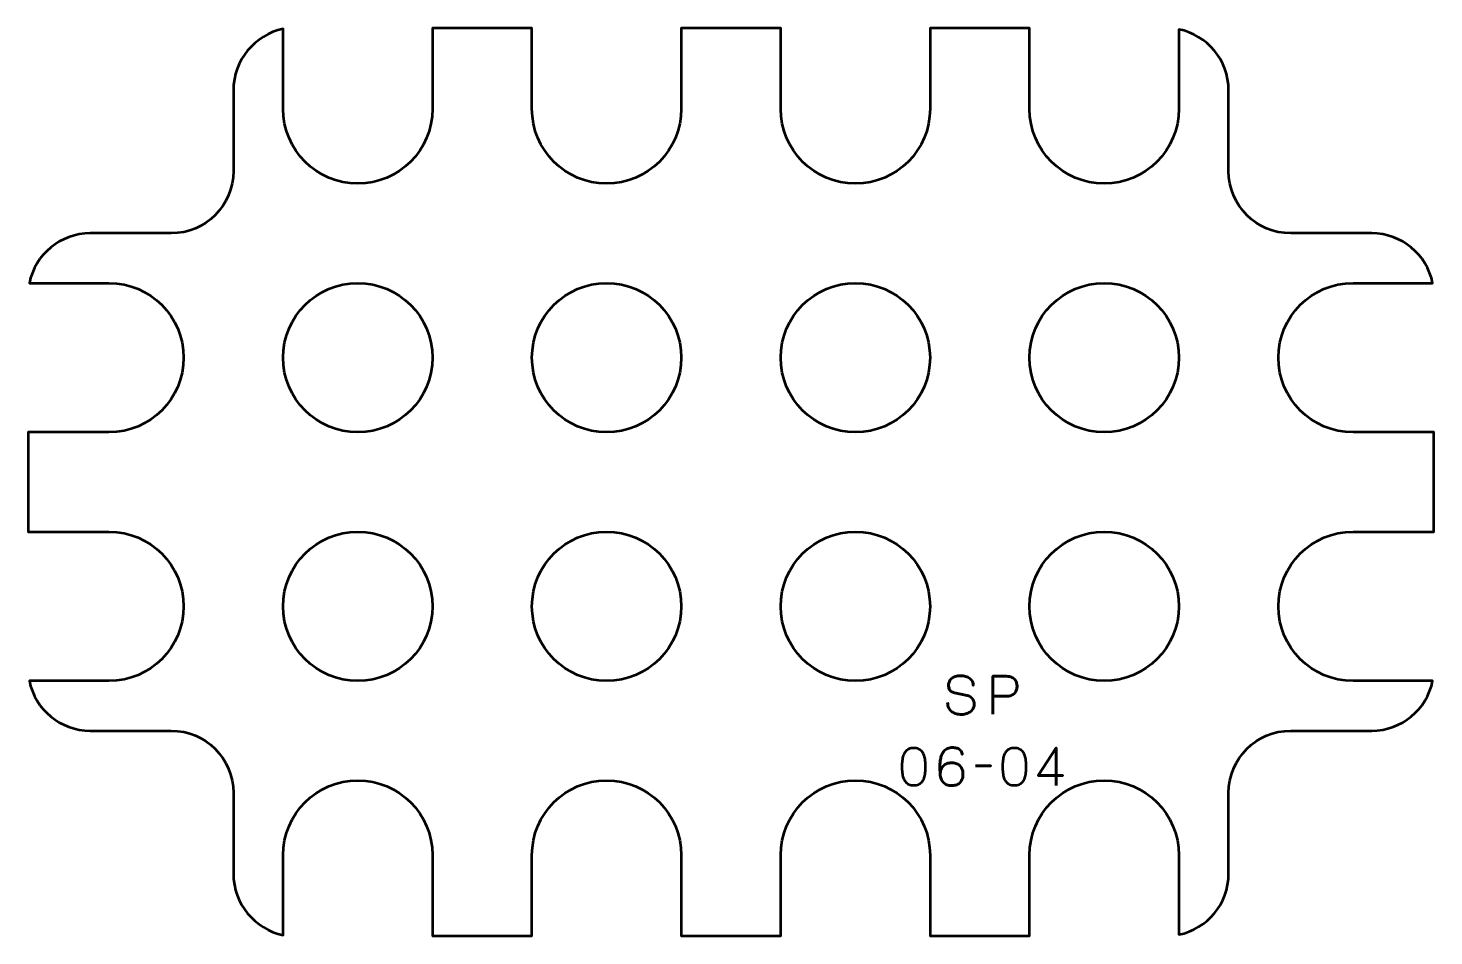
# Model space of a CAD drawing. Header units: centimetres. Extents: x -9.2 to 2.1, y -17.5 to -10.2.
import ezdxf

# ---------------------------------------------------------------- set-up
doc = ezdxf.new("R2010")
doc.units = ezdxf.units.CM
doc.header["$MEASUREMENT"] = 0
doc.layers.add('Layer 1', color=7, linetype='Continuous')

msp = doc.modelspace()

# ---------------------------------------------------------------- linework, layer by layer
at = {"layer": 'Layer 1', "color": 250, "lineweight": 53}
for centre in [(-6.5, -12.84998), (-4.5, -12.84998), (-2.5, -12.84998), (-0.5, -12.84998), (-6.5, -14.84998), (-4.5, -14.84998), (-2.5, -14.84998), (-0.5, -14.84998)]:
    msp.add_ellipse(centre, major_axis=(0, 0.6), ratio=1, dxfattribs=at)
msp.add_open_spline([(-0.5, -16.24998), (-0.83132, -16.24998), (-1.1, -16.51866), (-1.1, -16.84998), (-1.1, -16.84998), (-1.1, -16.84998), (-1.1, -17.5), (-1.1, -17.5), (-1.1, -17.5), (-1.1, -17.5), (-1.9, -17.5), (-1.9, -17.5), (-1.9, -17.5), (-1.9, -17.5), (-1.90001, -16.84998), (-1.90001, -16.84998), (-1.90001, -16.84998), (-1.9, -16.51866), (-2.16868, -16.24998), (-2.5, -16.24998), (-2.5, -16.24998), (-2.83132, -16.24998), (-3.1, -16.51866), (-3.1, -16.84998), (-3.1, -16.84998), (-3.1, -16.84998), (-3.1, -17.5), (-3.1, -17.5), (-3.1, -17.5), (-3.1, -17.5), (-3.9, -17.5), (-3.9, -17.5), (-3.9, -17.5), (-3.9, -17.5), (-3.90001, -16.84998), (-3.90001, -16.84998), (-3.90001, -16.84998), (-3.9, -16.51866), (-4.16868, -16.24998), (-4.5, -16.24998), (-4.5, -16.24998), (-4.83132, -16.24998), (-5.1, -16.51866), (-5.1, -16.84998), (-5.1, -16.84998), (-5.1, -16.84998), (-5.1, -17.5), (-5.1, -17.5), (-5.1, -17.5), (-5.1, -17.5), (-5.9, -17.5), (-5.9, -17.5), (-5.9, -17.5), (-5.9, -17.5), (-5.90001, -16.84998), (-5.90001, -16.84998), (-5.90001, -16.84998), (-5.9, -16.51866), (-6.16868, -16.24998), (-6.5, -16.24998), (-6.5, -16.24998), (-6.83132, -16.24998), (-7.1, -16.51866), (-7.1, -16.84998), (-7.1, -16.84998), (-7.1, -16.84998), (-7.1, -17.49499), (-7.1, -17.49499), (-7.1, -17.49499), (-7.3282, -17.44366), (-7.50004, -17.24186), (-7.50004, -17), (-7.50004, -17), (-7.50004, -17), (-7.50004, -16.35), (-7.50004, -16.35), (-7.50004, -16.35), (-7.50004, -16.07391), (-7.72395, -15.85), (-8.00004, -15.85), (-8.00004, -15.85), (-8.00004, -15.85), (-8.65004, -15.85), (-8.65004, -15.85), (-8.65004, -15.85), (-8.89189, -15.85), (-9.09369, -15.67818), (-9.14003, -15.44998), (-9.14003, -15.44998), (-9.14003, -15.44998), (-8.5, -15.44997), (-8.5, -15.44997), (-8.5, -15.44997), (-8.16868, -15.44998), (-7.9, -15.1813), (-7.9, -14.84998), (-7.9, -14.84998), (-7.9, -14.51866), (-8.16868, -14.24998), (-8.5, -14.24998), (-8.5, -14.24998), (-8.5, -14.24998), (-9.15004, -14.24998), (-9.15004, -14.24998), (-9.15004, -14.24998), (-9.15004, -14.24998), (-9.15004, -13.44998), (-9.15004, -13.44998), (-9.15004, -13.44998), (-9.15004, -13.44998), (-8.5, -13.44997), (-8.5, -13.44997), (-8.5, -13.44997), (-8.16868, -13.44998), (-7.9, -13.1813), (-7.9, -12.84998), (-7.9, -12.84998), (-7.9, -12.51866), (-8.16868, -12.24998), (-8.5, -12.24998), (-8.5, -12.24998), (-8.5, -12.24998), (-9.14002, -12.24998), (-9.14002, -12.24998), (-9.14002, -12.24998), (-9.09367, -12.02181), (-8.89188, -11.85), (-8.65004, -11.85), (-8.65004, -11.85), (-8.65004, -11.85), (-8.00004, -11.85), (-8.00004, -11.85), (-8.00004, -11.85), (-7.72395, -11.85), (-7.50004, -11.62609), (-7.50004, -11.35), (-7.50004, -11.35), (-7.50004, -11.35), (-7.50004, -10.7), (-7.50004, -10.7), (-7.50004, -10.7), (-7.50004, -10.45814), (-7.3282, -10.25634), (-7.1, -10.20501), (-7.1, -10.20501), (-7.1, -10.20501), (-7.1, -10.84998), (-7.1, -10.84998), (-7.1, -10.84998), (-7.1, -11.1813), (-6.83132, -11.44998), (-6.5, -11.44998), (-6.5, -11.44998), (-6.16868, -11.44998), (-5.9, -11.1813), (-5.9, -10.84998), (-5.9, -10.84998), (-5.9, -10.84998), (-5.90001, -10.2), (-5.90001, -10.2), (-5.90001, -10.2), (-5.90001, -10.2), (-5.1, -10.2), (-5.1, -10.2), (-5.1, -10.2), (-5.1, -10.2), (-5.1, -10.84998), (-5.1, -10.84998), (-5.1, -10.84998), (-5.1, -11.1813), (-4.83132, -11.44998), (-4.5, -11.44998), (-4.5, -11.44998), (-4.16868, -11.44998), (-3.9, -11.1813), (-3.9, -10.84998), (-3.9, -10.84998), (-3.9, -10.84998), (-3.90001, -10.2), (-3.90001, -10.2), (-3.90001, -10.2), (-3.90001, -10.2), (-3.1, -10.2), (-3.1, -10.2), (-3.1, -10.2), (-3.1, -10.2), (-3.1, -10.84998), (-3.1, -10.84998), (-3.1, -10.84998), (-3.1, -11.1813), (-2.83132, -11.44998), (-2.5, -11.44998), (-2.5, -11.44998), (-2.16868, -11.44998), (-1.9, -11.1813), (-1.9, -10.84998), (-1.9, -10.84998), (-1.9, -10.84998), (-1.90001, -10.2), (-1.90001, -10.2), (-1.90001, -10.2), (-1.90001, -10.2), (-1.1, -10.2), (-1.1, -10.2), (-1.1, -10.2), (-1.1, -10.2), (-1.1, -10.84998), (-1.1, -10.84998), (-1.1, -10.84998), (-1.1, -11.1813), (-0.83132, -11.44998), (-0.5, -11.44998), (-0.5, -11.44998), (-0.16868, -11.44998), (0.1, -11.1813), (0.1, -10.84998), (0.1, -10.84998), (0.1, -10.84998), (0.09999, -10.21002), (0.09999, -10.21002), (0.09999, -10.21002), (0.32816, -10.25638), (0.49996, -10.45817), (0.49996, -10.7), (0.49996, -10.7), (0.49996, -10.7), (0.49996, -11.35), (0.49996, -11.35), (0.49996, -11.35), (0.49996, -11.62609), (0.72387, -11.85), (0.99996, -11.85), (0.99996, -11.85), (0.99996, -11.85), (1.64996, -11.85), (1.64996, -11.85), (1.64996, -11.85), (1.8918, -11.85), (2.09359, -12.02181), (2.13994, -12.24998), (2.13994, -12.24998), (2.13994, -12.24998), (1.5, -12.24998), (1.5, -12.24998), (1.5, -12.24998), (1.16868, -12.24998), (0.9, -12.51866), (0.9, -12.84998), (0.9, -12.84998), (0.9, -13.1813), (1.16868, -13.44998), (1.5, -13.44998), (1.5, -13.44998), (1.5, -13.44998), (2.14996, -13.44997), (2.14996, -13.44997), (2.14996, -13.44997), (2.14996, -13.44997), (2.14996, -14.24998), (2.14996, -14.24998), (2.14996, -14.24998), (2.14996, -14.24998), (1.5, -14.24998), (1.5, -14.24998), (1.5, -14.24998), (1.16868, -14.24998), (0.9, -14.51866), (0.9, -14.84998), (0.9, -14.84998), (0.9, -15.1813), (1.16868, -15.44998), (1.5, -15.44998), (1.5, -15.44998), (1.5, -15.44998), (2.13995, -15.44997), (2.13995, -15.44997), (2.13995, -15.44997), (2.09361, -15.67817), (1.89181, -15.85), (1.64996, -15.85), (1.64996, -15.85), (1.64996, -15.85), (0.99996, -15.85), (0.99996, -15.85), (0.99996, -15.85), (0.72387, -15.85), (0.49996, -16.07391), (0.49996, -16.35), (0.49996, -16.35), (0.49996, -16.35), (0.49996, -17), (0.49996, -17), (0.49996, -17), (0.49996, -17.24183), (0.32817, -17.44363), (0.1, -17.48998), (0.1, -17.48998), (0.1, -17.48998), (0.09999, -16.84998), (0.09999, -16.84998), (0.09999, -16.84998), (0.1, -16.51866), (-0.16868, -16.24998), (-0.5, -16.24998)], degree=3, knots=[0, 0, 0, 0, 0.01315789, 0.01315789, 0.01315789, 0.01315789, 0.02631579, 0.02631579, 0.02631579, 0.02631579, 0.03947368, 0.03947368, 0.03947368, 0.03947368, 0.05263158, 0.05263158, 0.05263158, 0.05263158, 0.06578947, 0.06578947, 0.06578947, 0.06578947, 0.07894737, 0.07894737, 0.07894737, 0.07894737, 0.09210526, 0.09210526, 0.09210526, 0.09210526, 0.10526316, 0.10526316, 0.10526316, 0.10526316, 0.11842105, 0.11842105, 0.11842105, 0.11842105, 0.13157895, 0.13157895, 0.13157895, 0.13157895, 0.14473684, 0.14473684, 0.14473684, 0.14473684, 0.15789474, 0.15789474, 0.15789474, 0.15789474, 0.17105263, 0.17105263, 0.17105263, 0.17105263, 0.18421053, 0.18421053, 0.18421053, 0.18421053, 0.19736842, 0.19736842, 0.19736842, 0.19736842, 0.21052632, 0.21052632, 0.21052632, 0.21052632, 0.22368421, 0.22368421, 0.22368421, 0.22368421, 0.23684211, 0.23684211, 0.23684211, 0.23684211, 0.25, 0.25, 0.25, 0.25, 0.26315789, 0.26315789, 0.26315789, 0.26315789, 0.27631579, 0.27631579, 0.27631579, 0.27631579, 0.28947368, 0.28947368, 0.28947368, 0.28947368, 0.30263158, 0.30263158, 0.30263158, 0.30263158, 0.31578947, 0.31578947, 0.31578947, 0.31578947, 0.32894737, 0.32894737, 0.32894737, 0.32894737, 0.34210526, 0.34210526, 0.34210526, 0.34210526, 0.35526316, 0.35526316, 0.35526316, 0.35526316, 0.36842105, 0.36842105, 0.36842105, 0.36842105, 0.38157895, 0.38157895, 0.38157895, 0.38157895, 0.39473684, 0.39473684, 0.39473684, 0.39473684, 0.40789474, 0.40789474, 0.40789474, 0.40789474, 0.42105263, 0.42105263, 0.42105263, 0.42105263, 0.43421053, 0.43421053, 0.43421053, 0.43421053, 0.44736842, 0.44736842, 0.44736842, 0.44736842, 0.46052632, 0.46052632, 0.46052632, 0.46052632, 0.47368421, 0.47368421, 0.47368421, 0.47368421, 0.48684211, 0.48684211, 0.48684211, 0.48684211, 0.5, 0.5, 0.5, 0.5, 0.51315789, 0.51315789, 0.51315789, 0.51315789, 0.52631579, 0.52631579, 0.52631579, 0.52631579, 0.53947368, 0.53947368, 0.53947368, 0.53947368, 0.55263158, 0.55263158, 0.55263158, 0.55263158, 0.56578947, 0.56578947, 0.56578947, 0.56578947, 0.57894737, 0.57894737, 0.57894737, 0.57894737, 0.59210526, 0.59210526, 0.59210526, 0.59210526, 0.60526316, 0.60526316, 0.60526316, 0.60526316, 0.61842105, 0.61842105, 0.61842105, 0.61842105, 0.63157895, 0.63157895, 0.63157895, 0.63157895, 0.64473684, 0.64473684, 0.64473684, 0.64473684, 0.65789474, 0.65789474, 0.65789474, 0.65789474, 0.67105263, 0.67105263, 0.67105263, 0.67105263, 0.68421053, 0.68421053, 0.68421053, 0.68421053, 0.69736842, 0.69736842, 0.69736842, 0.69736842, 0.71052632, 0.71052632, 0.71052632, 0.71052632, 0.72368421, 0.72368421, 0.72368421, 0.72368421, 0.73684211, 0.73684211, 0.73684211, 0.73684211, 0.75, 0.75, 0.75, 0.75, 0.76315789, 0.76315789, 0.76315789, 0.76315789, 0.77631579, 0.77631579, 0.77631579, 0.77631579, 0.78947368, 0.78947368, 0.78947368, 0.78947368, 0.80263158, 0.80263158, 0.80263158, 0.80263158, 0.81578947, 0.81578947, 0.81578947, 0.81578947, 0.82894737, 0.82894737, 0.82894737, 0.82894737, 0.84210526, 0.84210526, 0.84210526, 0.84210526, 0.85526316, 0.85526316, 0.85526316, 0.85526316, 0.86842105, 0.86842105, 0.86842105, 0.86842105, 0.88157895, 0.88157895, 0.88157895, 0.88157895, 0.89473684, 0.89473684, 0.89473684, 0.89473684, 0.90789474, 0.90789474, 0.90789474, 0.90789474, 0.92105263, 0.92105263, 0.92105263, 0.92105263, 0.93421053, 0.93421053, 0.93421053, 0.93421053, 0.94736842, 0.94736842, 0.94736842, 0.94736842, 0.96052632, 0.96052632, 0.96052632, 0.96052632, 0.97368421, 0.97368421, 0.97368421, 0.97368421, 0.98684211, 0.98684211, 0.98684211, 0.98684211, 1, 1, 1, 1], dxfattribs=at)
at = {"layer": 'Layer 1', "color": 30, "lineweight": 53}
for points, knots in [([(-1.75844, -15.62409), (-1.7583, -15.64096), (-1.75534, -15.65542), (-1.74941, -15.66749), (-1.74941, -15.66749), (-1.74355, -15.67948), (-1.73537, -15.68929), (-1.72507, -15.69691), (-1.72507, -15.69691), (-1.7147, -15.70446), (-1.70277, -15.71003), (-1.6893, -15.71363), (-1.6893, -15.71363), (-1.67589, -15.71716), (-1.6615, -15.71892), (-1.64626, -15.71892), (-1.64626, -15.71892), (-1.63088, -15.71885), (-1.61705, -15.71659), (-1.6047, -15.71229), (-1.6047, -15.71229), (-1.59242, -15.70798), (-1.58191, -15.7022), (-1.57309, -15.69493), (-1.57309, -15.69493), (-1.56434, -15.68766), (-1.55757, -15.67955), (-1.55277, -15.67052), (-1.55277, -15.67052), (-1.54797, -15.66149), (-1.54543, -15.65225), (-1.54508, -15.64272), (-1.54508, -15.64272), (-1.54466, -15.63023), (-1.54649, -15.6188), (-1.55051, -15.6085), (-1.55051, -15.6085), (-1.55454, -15.5982), (-1.56075, -15.58959), (-1.56914, -15.58254), (-1.56914, -15.58254), (-1.57747, -15.57548), (-1.58798, -15.57054), (-1.60054, -15.56779), (-1.60054, -15.56779), (-1.60054, -15.56779), (-1.70425, -15.54535), (-1.70425, -15.54535), (-1.70425, -15.54535), (-1.71399, -15.54331), (-1.72239, -15.53985), (-1.7293, -15.53505), (-1.7293, -15.53505), (-1.73622, -15.53019), (-1.74158, -15.52348), (-1.74525, -15.51487), (-1.74525, -15.51487), (-1.74892, -15.50634), (-1.75082, -15.49547), (-1.75082, -15.48228), (-1.75082, -15.48228), (-1.75082, -15.47226), (-1.74877, -15.46281), (-1.74461, -15.45392), (-1.74461, -15.45392), (-1.74052, -15.44503), (-1.73445, -15.43719), (-1.72648, -15.43028), (-1.72648, -15.43028), (-1.71851, -15.42344), (-1.70863, -15.41807), (-1.69692, -15.41419), (-1.69692, -15.41419), (-1.68513, -15.41024), (-1.67166, -15.40827), (-1.65642, -15.4082), (-1.65642, -15.4082), (-1.64111, -15.4082), (-1.62707, -15.40996), (-1.61423, -15.41349), (-1.61423, -15.41349), (-1.60146, -15.41702), (-1.59038, -15.4221), (-1.58107, -15.42887), (-1.58107, -15.42887), (-1.57175, -15.43564), (-1.56456, -15.44397), (-1.55962, -15.4537), (-1.55962, -15.4537), (-1.55468, -15.46351), (-1.55235, -15.47473), (-1.5527, -15.48736), (-1.5527, -15.48736), (-1.55235, -15.47473), (-1.55468, -15.46351), (-1.55962, -15.4537), (-1.55962, -15.4537), (-1.56456, -15.44397), (-1.57175, -15.43564), (-1.58107, -15.42887), (-1.58107, -15.42887), (-1.59038, -15.4221), (-1.60146, -15.41702), (-1.61423, -15.41349), (-1.61423, -15.41349), (-1.62707, -15.40996), (-1.64111, -15.4082), (-1.65642, -15.4082), (-1.65642, -15.4082), (-1.67166, -15.40827), (-1.68513, -15.41024), (-1.69692, -15.41419), (-1.69692, -15.41419), (-1.70863, -15.41807), (-1.71851, -15.42344), (-1.72648, -15.43028), (-1.72648, -15.43028), (-1.73445, -15.43719), (-1.74052, -15.44503), (-1.74461, -15.45392), (-1.74461, -15.45392), (-1.74877, -15.46281), (-1.75082, -15.47226), (-1.75082, -15.48228), (-1.75082, -15.48228), (-1.75082, -15.49547), (-1.74899, -15.50634), (-1.74546, -15.5148), (-1.74546, -15.5148), (-1.74186, -15.52334), (-1.73657, -15.52997), (-1.72965, -15.53484), (-1.72965, -15.53484), (-1.72274, -15.53964), (-1.71427, -15.54317), (-1.70425, -15.54535), (-1.70425, -15.54535), (-1.70425, -15.54535), (-1.60054, -15.56779), (-1.60054, -15.56779), (-1.60054, -15.56779), (-1.5877, -15.57054), (-1.57711, -15.57548), (-1.56879, -15.58254), (-1.56879, -15.58254), (-1.56039, -15.58959), (-1.55425, -15.5982), (-1.5503, -15.6085), (-1.5503, -15.6085), (-1.54642, -15.6188), (-1.54466, -15.63023), (-1.54508, -15.64272), (-1.54508, -15.64272), (-1.54543, -15.65225), (-1.54797, -15.66149), (-1.55277, -15.67052), (-1.55277, -15.67052), (-1.55757, -15.67955), (-1.56434, -15.68766), (-1.57309, -15.69493), (-1.57309, -15.69493), (-1.58191, -15.7022), (-1.59242, -15.70798), (-1.6047, -15.71229), (-1.6047, -15.71229), (-1.61705, -15.71659), (-1.63088, -15.71885), (-1.64626, -15.71892), (-1.64626, -15.71892), (-1.6615, -15.71892), (-1.67589, -15.71716), (-1.6893, -15.71363), (-1.6893, -15.71363), (-1.70277, -15.71003), (-1.7147, -15.70446), (-1.72507, -15.69691), (-1.72507, -15.69691), (-1.73537, -15.68929), (-1.74355, -15.67948), (-1.74941, -15.66749), (-1.74941, -15.66749), (-1.75534, -15.65542), (-1.7583, -15.64096), (-1.75844, -15.62409)], [0, 0, 0, 0, 0.02173913, 0.02173913, 0.02173913, 0.02173913, 0.04347826, 0.04347826, 0.04347826, 0.04347826, 0.06521739, 0.06521739, 0.06521739, 0.06521739, 0.08695652, 0.08695652, 0.08695652, 0.08695652, 0.10869565, 0.10869565, 0.10869565, 0.10869565, 0.13043478, 0.13043478, 0.13043478, 0.13043478, 0.15217391, 0.15217391, 0.15217391, 0.15217391, 0.17391304, 0.17391304, 0.17391304, 0.17391304, 0.19565217, 0.19565217, 0.19565217, 0.19565217, 0.2173913, 0.2173913, 0.2173913, 0.2173913, 0.23913043, 0.23913043, 0.23913043, 0.23913043, 0.26086957, 0.26086957, 0.26086957, 0.26086957, 0.2826087, 0.2826087, 0.2826087, 0.2826087, 0.30434783, 0.30434783, 0.30434783, 0.30434783, 0.32608696, 0.32608696, 0.32608696, 0.32608696, 0.34782609, 0.34782609, 0.34782609, 0.34782609, 0.36956522, 0.36956522, 0.36956522, 0.36956522, 0.39130435, 0.39130435, 0.39130435, 0.39130435, 0.41304348, 0.41304348, 0.41304348, 0.41304348, 0.43478261, 0.43478261, 0.43478261, 0.43478261, 0.45652174, 0.45652174, 0.45652174, 0.45652174, 0.47826087, 0.47826087, 0.47826087, 0.47826087, 0.5, 0.5, 0.5, 0.5, 0.52173913, 0.52173913, 0.52173913, 0.52173913, 0.54347826, 0.54347826, 0.54347826, 0.54347826, 0.56521739, 0.56521739, 0.56521739, 0.56521739, 0.58695652, 0.58695652, 0.58695652, 0.58695652, 0.60869565, 0.60869565, 0.60869565, 0.60869565, 0.63043478, 0.63043478, 0.63043478, 0.63043478, 0.65217391, 0.65217391, 0.65217391, 0.65217391, 0.67391304, 0.67391304, 0.67391304, 0.67391304, 0.69565217, 0.69565217, 0.69565217, 0.69565217, 0.7173913, 0.7173913, 0.7173913, 0.7173913, 0.73913043, 0.73913043, 0.73913043, 0.73913043, 0.76086957, 0.76086957, 0.76086957, 0.76086957, 0.7826087, 0.7826087, 0.7826087, 0.7826087, 0.80434783, 0.80434783, 0.80434783, 0.80434783, 0.82608696, 0.82608696, 0.82608696, 0.82608696, 0.84782609, 0.84782609, 0.84782609, 0.84782609, 0.86956522, 0.86956522, 0.86956522, 0.86956522, 0.89130435, 0.89130435, 0.89130435, 0.89130435, 0.91304348, 0.91304348, 0.91304348, 0.91304348, 0.93478261, 0.93478261, 0.93478261, 0.93478261, 0.95652174, 0.95652174, 0.95652174, 0.95652174, 0.97826087, 0.97826087, 0.97826087, 0.97826087, 1, 1, 1, 1]), ([(-1.39649, -15.71638), (-1.39649, -15.71638), (-1.39649, -15.41116), (-1.39649, -15.41116), (-1.39649, -15.41116), (-1.39649, -15.41116), (-1.29912, -15.41116), (-1.29912, -15.41116), (-1.29912, -15.41116), (-1.27965, -15.41123), (-1.26364, -15.41342), (-1.25101, -15.41765), (-1.25101, -15.41765), (-1.23845, -15.42181), (-1.22857, -15.4276), (-1.22144, -15.43494), (-1.22144, -15.43494), (-1.21432, -15.4422), (-1.20924, -15.45053), (-1.20613, -15.45991), (-1.20613, -15.45991), (-1.2031, -15.4693), (-1.20134, -15.4791), (-1.20091, -15.48948), (-1.20091, -15.48948), (-1.20042, -15.49985), (-1.20162, -15.51001), (-1.20444, -15.51988), (-1.20444, -15.51988), (-1.20733, -15.52976), (-1.2122, -15.53872), (-1.21919, -15.54677), (-1.21919, -15.54677), (-1.2261, -15.55481), (-1.23548, -15.56123), (-1.24727, -15.56596), (-1.24727, -15.56596), (-1.25905, -15.57075), (-1.27365, -15.57315), (-1.29108, -15.57329), (-1.29108, -15.57329), (-1.29108, -15.57329), (-1.39649, -15.57329), (-1.39649, -15.57329), (-1.39649, -15.57329), (-1.39649, -15.57329), (-1.29108, -15.57329), (-1.29108, -15.57329), (-1.29108, -15.57329), (-1.27401, -15.57315), (-1.25954, -15.57075), (-1.24783, -15.56596), (-1.24783, -15.56596), (-1.23605, -15.56123), (-1.22666, -15.55481), (-1.21961, -15.54677), (-1.21961, -15.54677), (-1.21262, -15.53872), (-1.20761, -15.52976), (-1.20465, -15.51988), (-1.20465, -15.51988), (-1.20169, -15.51001), (-1.20042, -15.49985), (-1.20091, -15.48948), (-1.20091, -15.48948), (-1.20134, -15.4791), (-1.2031, -15.4693), (-1.20627, -15.45991), (-1.20627, -15.45991), (-1.20938, -15.45053), (-1.2146, -15.4422), (-1.22173, -15.43494), (-1.22173, -15.43494), (-1.22892, -15.4276), (-1.2388, -15.42181), (-1.25136, -15.41765), (-1.25136, -15.41765), (-1.26399, -15.41342), (-1.27986, -15.41123), (-1.29912, -15.41116), (-1.29912, -15.41116), (-1.29912, -15.41116), (-1.39649, -15.41116), (-1.39649, -15.41116), (-1.39649, -15.41116), (-1.39649, -15.41116), (-1.39649, -15.71638), (-1.39649, -15.71638)], [0, 0, 0, 0, 0.04545455, 0.04545455, 0.04545455, 0.04545455, 0.09090909, 0.09090909, 0.09090909, 0.09090909, 0.13636364, 0.13636364, 0.13636364, 0.13636364, 0.18181818, 0.18181818, 0.18181818, 0.18181818, 0.22727273, 0.22727273, 0.22727273, 0.22727273, 0.27272727, 0.27272727, 0.27272727, 0.27272727, 0.31818182, 0.31818182, 0.31818182, 0.31818182, 0.36363636, 0.36363636, 0.36363636, 0.36363636, 0.40909091, 0.40909091, 0.40909091, 0.40909091, 0.45454545, 0.45454545, 0.45454545, 0.45454545, 0.5, 0.5, 0.5, 0.5, 0.54545455, 0.54545455, 0.54545455, 0.54545455, 0.59090909, 0.59090909, 0.59090909, 0.59090909, 0.63636364, 0.63636364, 0.63636364, 0.63636364, 0.68181818, 0.68181818, 0.68181818, 0.68181818, 0.72727273, 0.72727273, 0.72727273, 0.72727273, 0.77272727, 0.77272727, 0.77272727, 0.77272727, 0.81818182, 0.81818182, 0.81818182, 0.81818182, 0.86363636, 0.86363636, 0.86363636, 0.86363636, 0.90909091, 0.90909091, 0.90909091, 0.90909091, 0.95454545, 0.95454545, 0.95454545, 0.95454545, 1, 1, 1, 1]), ([(-2.03127, -16.29169), (-2.01646, -16.29162), (-2.00369, -16.28901), (-1.99303, -16.28393), (-1.99303, -16.28393), (-1.98245, -16.27885), (-1.97363, -16.27158), (-1.96658, -16.26234), (-1.96658, -16.26234), (-1.95959, -16.25303), (-1.95409, -16.24202), (-1.95, -16.22932), (-1.95, -16.22932), (-1.94597, -16.21662), (-1.94308, -16.20272), (-1.94146, -16.18748), (-1.94146, -16.18748), (-1.93976, -16.17224), (-1.93892, -16.15622), (-1.93899, -16.13929), (-1.93899, -16.13929), (-1.93892, -16.12243), (-1.93976, -16.10641), (-1.94146, -16.09124), (-1.94146, -16.09124), (-1.94308, -16.07607), (-1.94597, -16.0621), (-1.95, -16.0494), (-1.95, -16.0494), (-1.95409, -16.03677), (-1.95959, -16.02577), (-1.96658, -16.01638), (-1.96658, -16.01638), (-1.97363, -16.00707), (-1.98245, -15.9998), (-1.99303, -15.99472), (-1.99303, -15.99472), (-2.00369, -15.98957), (-2.01646, -15.98696), (-2.03127, -15.98689), (-2.03127, -15.98689), (-2.04609, -15.98696), (-2.05886, -15.98957), (-2.06952, -15.99472), (-2.06952, -15.99472), (-2.0801, -15.9998), (-2.08892, -16.00707), (-2.09597, -16.01638), (-2.09597, -16.01638), (-2.10296, -16.02577), (-2.10846, -16.03677), (-2.11255, -16.0494), (-2.11255, -16.0494), (-2.11658, -16.0621), (-2.11947, -16.07607), (-2.12109, -16.09124), (-2.12109, -16.09124), (-2.12278, -16.10641), (-2.12363, -16.12243), (-2.12356, -16.13929), (-2.12356, -16.13929), (-2.12363, -16.15622), (-2.12278, -16.17224), (-2.12109, -16.18748), (-2.12109, -16.18748), (-2.11947, -16.20272), (-2.11658, -16.21662), (-2.11255, -16.22932), (-2.11255, -16.22932), (-2.10846, -16.24202), (-2.10296, -16.25303), (-2.09597, -16.26234), (-2.09597, -16.26234), (-2.08892, -16.27158), (-2.0801, -16.27885), (-2.06952, -16.28393), (-2.06952, -16.28393), (-2.05886, -16.28901), (-2.04609, -16.29162), (-2.03127, -16.29169)], [0, 0, 0, 0, 0.05, 0.05, 0.05, 0.05, 0.1, 0.1, 0.1, 0.1, 0.15, 0.15, 0.15, 0.15, 0.2, 0.2, 0.2, 0.2, 0.25, 0.25, 0.25, 0.25, 0.3, 0.3, 0.3, 0.3, 0.35, 0.35, 0.35, 0.35, 0.4, 0.4, 0.4, 0.4, 0.45, 0.45, 0.45, 0.45, 0.5, 0.5, 0.5, 0.5, 0.55, 0.55, 0.55, 0.55, 0.6, 0.6, 0.6, 0.6, 0.65, 0.65, 0.65, 0.65, 0.7, 0.7, 0.7, 0.7, 0.75, 0.75, 0.75, 0.75, 0.8, 0.8, 0.8, 0.8, 0.85, 0.85, 0.85, 0.85, 0.9, 0.9, 0.9, 0.9, 0.95, 0.95, 0.95, 0.95, 1, 1, 1, 1]), ([(-2.03127, -16.29169), (-2.01646, -16.29162), (-2.00369, -16.28901), (-1.99303, -16.28393), (-1.99303, -16.28393), (-1.98245, -16.27885), (-1.97363, -16.27158), (-1.96658, -16.26234), (-1.96658, -16.26234), (-1.95959, -16.25303), (-1.95409, -16.24202), (-1.95, -16.22932), (-1.95, -16.22932), (-1.94597, -16.21662), (-1.94308, -16.20272), (-1.94146, -16.18748), (-1.94146, -16.18748), (-1.93976, -16.17224), (-1.93892, -16.15622), (-1.93899, -16.13929), (-1.93899, -16.13929), (-1.93892, -16.12243), (-1.93976, -16.10641), (-1.94146, -16.09124), (-1.94146, -16.09124), (-1.94308, -16.07607), (-1.94597, -16.0621), (-1.95, -16.0494), (-1.95, -16.0494), (-1.95409, -16.03677), (-1.95959, -16.02577), (-1.96658, -16.01638), (-1.96658, -16.01638), (-1.97363, -16.00707), (-1.98245, -15.9998), (-1.99303, -15.99472), (-1.99303, -15.99472), (-2.00369, -15.98957), (-2.01646, -15.98696), (-2.03127, -15.98689), (-2.03127, -15.98689), (-2.04609, -15.98696), (-2.05886, -15.98957), (-2.06952, -15.99472), (-2.06952, -15.99472), (-2.0801, -15.9998), (-2.08892, -16.00707), (-2.09597, -16.01638), (-2.09597, -16.01638), (-2.10296, -16.02577), (-2.10846, -16.03677), (-2.11255, -16.0494), (-2.11255, -16.0494), (-2.11658, -16.0621), (-2.11947, -16.07607), (-2.12109, -16.09124), (-2.12109, -16.09124), (-2.12278, -16.10641), (-2.12363, -16.12243), (-2.12356, -16.13929), (-2.12356, -16.13929), (-2.12363, -16.15622), (-2.12278, -16.17224), (-2.12109, -16.18748), (-2.12109, -16.18748), (-2.11947, -16.20272), (-2.11658, -16.21662), (-2.11255, -16.22932), (-2.11255, -16.22932), (-2.10846, -16.24202), (-2.10296, -16.25303), (-2.09597, -16.26234), (-2.09597, -16.26234), (-2.08892, -16.27158), (-2.0801, -16.27885), (-2.06952, -16.28393), (-2.06952, -16.28393), (-2.05886, -16.28901), (-2.04609, -16.29162), (-2.03127, -16.29169)], [0, 0, 0, 0, 0.05, 0.05, 0.05, 0.05, 0.1, 0.1, 0.1, 0.1, 0.15, 0.15, 0.15, 0.15, 0.2, 0.2, 0.2, 0.2, 0.25, 0.25, 0.25, 0.25, 0.3, 0.3, 0.3, 0.3, 0.35, 0.35, 0.35, 0.35, 0.4, 0.4, 0.4, 0.4, 0.45, 0.45, 0.45, 0.45, 0.5, 0.5, 0.5, 0.5, 0.55, 0.55, 0.55, 0.55, 0.6, 0.6, 0.6, 0.6, 0.65, 0.65, 0.65, 0.65, 0.7, 0.7, 0.7, 0.7, 0.75, 0.75, 0.75, 0.75, 0.8, 0.8, 0.8, 0.8, 0.85, 0.85, 0.85, 0.85, 0.9, 0.9, 0.9, 0.9, 0.95, 0.95, 0.95, 0.95, 1, 1, 1, 1]), ([(-1.81876, -16.19983), (-1.81869, -16.186), (-1.81644, -16.17351), (-1.81192, -16.16222), (-1.81192, -16.16222), (-1.80748, -16.151), (-1.8012, -16.14134), (-1.79308, -16.13322), (-1.79308, -16.13322), (-1.78504, -16.12518), (-1.77551, -16.11897), (-1.76465, -16.1146), (-1.76465, -16.1146), (-1.75378, -16.11022), (-1.74186, -16.10804), (-1.72902, -16.10796), (-1.72902, -16.10796), (-1.71611, -16.10789), (-1.70404, -16.10952), (-1.69282, -16.11276), (-1.69282, -16.11276), (-1.6816, -16.11594), (-1.6718, -16.12116), (-1.66326, -16.12836), (-1.66326, -16.12836), (-1.65472, -16.13548), (-1.64802, -16.14494), (-1.64322, -16.15672), (-1.64322, -16.15672), (-1.63843, -16.1685), (-1.63596, -16.18282), (-1.63589, -16.19983), (-1.63589, -16.19983), (-1.63596, -16.21683), (-1.63843, -16.23115), (-1.64322, -16.24294), (-1.64322, -16.24294), (-1.64802, -16.25472), (-1.65472, -16.26417), (-1.66326, -16.2713), (-1.66326, -16.2713), (-1.6718, -16.2785), (-1.6816, -16.28372), (-1.69282, -16.28689), (-1.69282, -16.28689), (-1.70404, -16.29014), (-1.71611, -16.29176), (-1.72902, -16.29169), (-1.72902, -16.29169), (-1.74186, -16.29162), (-1.75364, -16.28943), (-1.76444, -16.28506), (-1.76444, -16.28506), (-1.77516, -16.28068), (-1.78447, -16.27447), (-1.79245, -16.26636), (-1.79245, -16.26636), (-1.80042, -16.25832), (-1.8067, -16.24865), (-1.81121, -16.23736), (-1.81121, -16.23736), (-1.8158, -16.22614), (-1.81827, -16.21366), (-1.81876, -16.19983), (-1.81876, -16.19983), (-1.81905, -16.19284), (-1.8194, -16.18452), (-1.81989, -16.17485), (-1.81989, -16.17485), (-1.82039, -16.16511), (-1.82067, -16.15453), (-1.82074, -16.14317), (-1.82074, -16.14317), (-1.82081, -16.13174), (-1.82046, -16.11996), (-1.81954, -16.10789), (-1.81954, -16.10789), (-1.81869, -16.09576), (-1.817, -16.08383), (-1.81453, -16.07205), (-1.81453, -16.07205), (-1.81206, -16.06034), (-1.80853, -16.04926), (-1.80388, -16.03889), (-1.80388, -16.03889), (-1.79922, -16.02852), (-1.79322, -16.01935), (-1.78581, -16.01137), (-1.78581, -16.01137), (-1.77834, -16.0034), (-1.76923, -15.99712), (-1.75844, -15.99254), (-1.75844, -15.99254), (-1.74764, -15.98802), (-1.73487, -15.98569), (-1.72013, -15.98562), (-1.72013, -15.98562), (-1.70729, -15.98569), (-1.69642, -15.98696), (-1.68739, -15.98943), (-1.68739, -15.98943), (-1.67836, -15.9919), (-1.67095, -15.99522), (-1.66502, -15.99931), (-1.66502, -15.99931), (-1.65917, -16.00347), (-1.65451, -16.00799), (-1.65113, -16.013), (-1.65113, -16.013), (-1.64774, -16.01794), (-1.6452, -16.02295), (-1.64365, -16.02796), (-1.64365, -16.02796), (-1.64202, -16.03296), (-1.64097, -16.03762), (-1.64054, -16.04193), (-1.64054, -16.04193), (-1.64097, -16.03762), (-1.64202, -16.03296), (-1.64365, -16.02796), (-1.64365, -16.02796), (-1.6452, -16.02295), (-1.64774, -16.01794), (-1.65113, -16.013), (-1.65113, -16.013), (-1.65451, -16.00799), (-1.65917, -16.00347), (-1.66502, -15.99931), (-1.66502, -15.99931), (-1.67095, -15.99522), (-1.67836, -15.9919), (-1.68739, -15.98943), (-1.68739, -15.98943), (-1.69642, -15.98696), (-1.70729, -15.98569), (-1.72013, -15.98562), (-1.72013, -15.98562), (-1.73487, -15.98569), (-1.74764, -15.98802), (-1.75844, -15.99254), (-1.75844, -15.99254), (-1.76923, -15.99712), (-1.77834, -16.0034), (-1.78581, -16.01137), (-1.78581, -16.01137), (-1.79322, -16.01935), (-1.79922, -16.02852), (-1.80388, -16.03889), (-1.80388, -16.03889), (-1.80853, -16.04926), (-1.81206, -16.06034), (-1.81453, -16.07205), (-1.81453, -16.07205), (-1.817, -16.08383), (-1.81869, -16.09576), (-1.81954, -16.10789), (-1.81954, -16.10789), (-1.82046, -16.11996), (-1.82081, -16.13174), (-1.82074, -16.14317), (-1.82074, -16.14317), (-1.82067, -16.15453), (-1.82039, -16.16511), (-1.81989, -16.17485), (-1.81989, -16.17485), (-1.8194, -16.18452), (-1.81905, -16.19284), (-1.81876, -16.19983), (-1.81876, -16.19983), (-1.81827, -16.21366), (-1.8158, -16.22614), (-1.81121, -16.23736), (-1.81121, -16.23736), (-1.8067, -16.24865), (-1.80042, -16.25832), (-1.79245, -16.26636), (-1.79245, -16.26636), (-1.78447, -16.27447), (-1.77516, -16.28068), (-1.76444, -16.28506), (-1.76444, -16.28506), (-1.75364, -16.28943), (-1.74186, -16.29162), (-1.72902, -16.29169), (-1.72902, -16.29169), (-1.71611, -16.29176), (-1.70404, -16.29014), (-1.69282, -16.28689), (-1.69282, -16.28689), (-1.6816, -16.28372), (-1.6718, -16.2785), (-1.66326, -16.2713), (-1.66326, -16.2713), (-1.65472, -16.26417), (-1.64802, -16.25472), (-1.64322, -16.24294), (-1.64322, -16.24294), (-1.63843, -16.23115), (-1.63596, -16.21683), (-1.63589, -16.19983), (-1.63589, -16.19983), (-1.63596, -16.18282), (-1.63843, -16.1685), (-1.64322, -16.15672), (-1.64322, -16.15672), (-1.64802, -16.14494), (-1.65472, -16.13548), (-1.66326, -16.12836), (-1.66326, -16.12836), (-1.6718, -16.12116), (-1.6816, -16.11594), (-1.69282, -16.11276), (-1.69282, -16.11276), (-1.70404, -16.10952), (-1.71611, -16.10789), (-1.72902, -16.10796), (-1.72902, -16.10796), (-1.74186, -16.10804), (-1.75378, -16.11022), (-1.76465, -16.1146), (-1.76465, -16.1146), (-1.77551, -16.11897), (-1.78504, -16.12518), (-1.79308, -16.13322), (-1.79308, -16.13322), (-1.8012, -16.14134), (-1.80748, -16.151), (-1.81192, -16.16222), (-1.81192, -16.16222), (-1.81644, -16.17351), (-1.81869, -16.186), (-1.81876, -16.19983)], [0, 0, 0, 0, 0.01724138, 0.01724138, 0.01724138, 0.01724138, 0.03448276, 0.03448276, 0.03448276, 0.03448276, 0.05172414, 0.05172414, 0.05172414, 0.05172414, 0.06896552, 0.06896552, 0.06896552, 0.06896552, 0.0862069, 0.0862069, 0.0862069, 0.0862069, 0.10344828, 0.10344828, 0.10344828, 0.10344828, 0.12068966, 0.12068966, 0.12068966, 0.12068966, 0.13793103, 0.13793103, 0.13793103, 0.13793103, 0.15517241, 0.15517241, 0.15517241, 0.15517241, 0.17241379, 0.17241379, 0.17241379, 0.17241379, 0.18965517, 0.18965517, 0.18965517, 0.18965517, 0.20689655, 0.20689655, 0.20689655, 0.20689655, 0.22413793, 0.22413793, 0.22413793, 0.22413793, 0.24137931, 0.24137931, 0.24137931, 0.24137931, 0.25862069, 0.25862069, 0.25862069, 0.25862069, 0.27586207, 0.27586207, 0.27586207, 0.27586207, 0.29310345, 0.29310345, 0.29310345, 0.29310345, 0.31034483, 0.31034483, 0.31034483, 0.31034483, 0.32758621, 0.32758621, 0.32758621, 0.32758621, 0.34482759, 0.34482759, 0.34482759, 0.34482759, 0.36206897, 0.36206897, 0.36206897, 0.36206897, 0.37931034, 0.37931034, 0.37931034, 0.37931034, 0.39655172, 0.39655172, 0.39655172, 0.39655172, 0.4137931, 0.4137931, 0.4137931, 0.4137931, 0.43103448, 0.43103448, 0.43103448, 0.43103448, 0.44827586, 0.44827586, 0.44827586, 0.44827586, 0.46551724, 0.46551724, 0.46551724, 0.46551724, 0.48275862, 0.48275862, 0.48275862, 0.48275862, 0.5, 0.5, 0.5, 0.5, 0.51724138, 0.51724138, 0.51724138, 0.51724138, 0.53448276, 0.53448276, 0.53448276, 0.53448276, 0.55172414, 0.55172414, 0.55172414, 0.55172414, 0.56896552, 0.56896552, 0.56896552, 0.56896552, 0.5862069, 0.5862069, 0.5862069, 0.5862069, 0.60344828, 0.60344828, 0.60344828, 0.60344828, 0.62068966, 0.62068966, 0.62068966, 0.62068966, 0.63793103, 0.63793103, 0.63793103, 0.63793103, 0.65517241, 0.65517241, 0.65517241, 0.65517241, 0.67241379, 0.67241379, 0.67241379, 0.67241379, 0.68965517, 0.68965517, 0.68965517, 0.68965517, 0.70689655, 0.70689655, 0.70689655, 0.70689655, 0.72413793, 0.72413793, 0.72413793, 0.72413793, 0.74137931, 0.74137931, 0.74137931, 0.74137931, 0.75862069, 0.75862069, 0.75862069, 0.75862069, 0.77586207, 0.77586207, 0.77586207, 0.77586207, 0.79310345, 0.79310345, 0.79310345, 0.79310345, 0.81034483, 0.81034483, 0.81034483, 0.81034483, 0.82758621, 0.82758621, 0.82758621, 0.82758621, 0.84482759, 0.84482759, 0.84482759, 0.84482759, 0.86206897, 0.86206897, 0.86206897, 0.86206897, 0.87931034, 0.87931034, 0.87931034, 0.87931034, 0.89655172, 0.89655172, 0.89655172, 0.89655172, 0.9137931, 0.9137931, 0.9137931, 0.9137931, 0.93103448, 0.93103448, 0.93103448, 0.93103448, 0.94827586, 0.94827586, 0.94827586, 0.94827586, 0.96551724, 0.96551724, 0.96551724, 0.96551724, 0.98275862, 0.98275862, 0.98275862, 0.98275862, 1, 1, 1, 1]), ([(-1.22229, -16.29169), (-1.20748, -16.29162), (-1.19471, -16.28901), (-1.18405, -16.28393), (-1.18405, -16.28393), (-1.17347, -16.27885), (-1.16465, -16.27158), (-1.1576, -16.26234), (-1.1576, -16.26234), (-1.15061, -16.25303), (-1.14511, -16.24202), (-1.14102, -16.22932), (-1.14102, -16.22932), (-1.13699, -16.21662), (-1.1341, -16.20272), (-1.13248, -16.18748), (-1.13248, -16.18748), (-1.13078, -16.17224), (-1.12994, -16.15622), (-1.13001, -16.13929), (-1.13001, -16.13929), (-1.12994, -16.12243), (-1.13078, -16.10641), (-1.13248, -16.09124), (-1.13248, -16.09124), (-1.1341, -16.07607), (-1.13699, -16.0621), (-1.14102, -16.0494), (-1.14102, -16.0494), (-1.14511, -16.03677), (-1.15061, -16.02577), (-1.1576, -16.01638), (-1.1576, -16.01638), (-1.16465, -16.00707), (-1.17347, -15.9998), (-1.18405, -15.99472), (-1.18405, -15.99472), (-1.19471, -15.98957), (-1.20748, -15.98696), (-1.22229, -15.98689), (-1.22229, -15.98689), (-1.23711, -15.98696), (-1.24988, -15.98957), (-1.26054, -15.99472), (-1.26054, -15.99472), (-1.27112, -15.9998), (-1.27994, -16.00707), (-1.28699, -16.01638), (-1.28699, -16.01638), (-1.29398, -16.02577), (-1.29948, -16.03677), (-1.30357, -16.0494), (-1.30357, -16.0494), (-1.3076, -16.0621), (-1.31049, -16.07607), (-1.31211, -16.09124), (-1.31211, -16.09124), (-1.3138, -16.10641), (-1.31465, -16.12243), (-1.31458, -16.13929), (-1.31458, -16.13929), (-1.31465, -16.15622), (-1.3138, -16.17224), (-1.31211, -16.18748), (-1.31211, -16.18748), (-1.31049, -16.20272), (-1.3076, -16.21662), (-1.30357, -16.22932), (-1.30357, -16.22932), (-1.29948, -16.24202), (-1.29398, -16.25303), (-1.28699, -16.26234), (-1.28699, -16.26234), (-1.27994, -16.27158), (-1.27112, -16.27885), (-1.26054, -16.28393), (-1.26054, -16.28393), (-1.24988, -16.28901), (-1.23711, -16.29162), (-1.22229, -16.29169)], [0, 0, 0, 0, 0.05, 0.05, 0.05, 0.05, 0.1, 0.1, 0.1, 0.1, 0.15, 0.15, 0.15, 0.15, 0.2, 0.2, 0.2, 0.2, 0.25, 0.25, 0.25, 0.25, 0.3, 0.3, 0.3, 0.3, 0.35, 0.35, 0.35, 0.35, 0.4, 0.4, 0.4, 0.4, 0.45, 0.45, 0.45, 0.45, 0.5, 0.5, 0.5, 0.5, 0.55, 0.55, 0.55, 0.55, 0.6, 0.6, 0.6, 0.6, 0.65, 0.65, 0.65, 0.65, 0.7, 0.7, 0.7, 0.7, 0.75, 0.75, 0.75, 0.75, 0.8, 0.8, 0.8, 0.8, 0.85, 0.85, 0.85, 0.85, 0.9, 0.9, 0.9, 0.9, 0.95, 0.95, 0.95, 0.95, 1, 1, 1, 1]), ([(-1.22229, -16.29169), (-1.20748, -16.29162), (-1.19471, -16.28901), (-1.18405, -16.28393), (-1.18405, -16.28393), (-1.17347, -16.27885), (-1.16465, -16.27158), (-1.1576, -16.26234), (-1.1576, -16.26234), (-1.15061, -16.25303), (-1.14511, -16.24202), (-1.14102, -16.22932), (-1.14102, -16.22932), (-1.13699, -16.21662), (-1.1341, -16.20272), (-1.13248, -16.18748), (-1.13248, -16.18748), (-1.13078, -16.17224), (-1.12994, -16.15622), (-1.13001, -16.13929), (-1.13001, -16.13929), (-1.12994, -16.12243), (-1.13078, -16.10641), (-1.13248, -16.09124), (-1.13248, -16.09124), (-1.1341, -16.07607), (-1.13699, -16.0621), (-1.14102, -16.0494), (-1.14102, -16.0494), (-1.14511, -16.03677), (-1.15061, -16.02577), (-1.1576, -16.01638), (-1.1576, -16.01638), (-1.16465, -16.00707), (-1.17347, -15.9998), (-1.18405, -15.99472), (-1.18405, -15.99472), (-1.19471, -15.98957), (-1.20748, -15.98696), (-1.22229, -15.98689), (-1.22229, -15.98689), (-1.23711, -15.98696), (-1.24988, -15.98957), (-1.26054, -15.99472), (-1.26054, -15.99472), (-1.27112, -15.9998), (-1.27994, -16.00707), (-1.28699, -16.01638), (-1.28699, -16.01638), (-1.29398, -16.02577), (-1.29948, -16.03677), (-1.30357, -16.0494), (-1.30357, -16.0494), (-1.3076, -16.0621), (-1.31049, -16.07607), (-1.31211, -16.09124), (-1.31211, -16.09124), (-1.3138, -16.10641), (-1.31465, -16.12243), (-1.31458, -16.13929), (-1.31458, -16.13929), (-1.31465, -16.15622), (-1.3138, -16.17224), (-1.31211, -16.18748), (-1.31211, -16.18748), (-1.31049, -16.20272), (-1.3076, -16.21662), (-1.30357, -16.22932), (-1.30357, -16.22932), (-1.29948, -16.24202), (-1.29398, -16.25303), (-1.28699, -16.26234), (-1.28699, -16.26234), (-1.27994, -16.27158), (-1.27112, -16.27885), (-1.26054, -16.28393), (-1.26054, -16.28393), (-1.24988, -16.28901), (-1.23711, -16.29162), (-1.22229, -16.29169)], [0, 0, 0, 0, 0.05, 0.05, 0.05, 0.05, 0.1, 0.1, 0.1, 0.1, 0.15, 0.15, 0.15, 0.15, 0.2, 0.2, 0.2, 0.2, 0.25, 0.25, 0.25, 0.25, 0.3, 0.3, 0.3, 0.3, 0.35, 0.35, 0.35, 0.35, 0.4, 0.4, 0.4, 0.4, 0.45, 0.45, 0.45, 0.45, 0.5, 0.5, 0.5, 0.5, 0.55, 0.55, 0.55, 0.55, 0.6, 0.6, 0.6, 0.6, 0.65, 0.65, 0.65, 0.65, 0.7, 0.7, 0.7, 0.7, 0.75, 0.75, 0.75, 0.75, 0.8, 0.8, 0.8, 0.8, 0.85, 0.85, 0.85, 0.85, 0.9, 0.9, 0.9, 0.9, 0.95, 0.95, 0.95, 0.95, 1, 1, 1, 1]), ([(-0.88575, -16.29169), (-0.88575, -16.29169), (-0.88575, -15.98647), (-0.88575, -15.98647), (-0.88575, -15.98647), (-0.88575, -15.98647), (-1.02968, -16.21041), (-1.02968, -16.21041), (-1.02968, -16.21041), (-1.02968, -16.21041), (-0.83156, -16.21041), (-0.83156, -16.21041), (-0.83156, -16.21041), (-0.83156, -16.21041), (-1.02968, -16.21041), (-1.02968, -16.21041), (-1.02968, -16.21041), (-1.02968, -16.21041), (-0.88575, -15.98647), (-0.88575, -15.98647), (-0.88575, -15.98647), (-0.88575, -15.98647), (-0.88575, -16.29169), (-0.88575, -16.29169)], [0, 0, 0, 0, 0.16666667, 0.16666667, 0.16666667, 0.16666667, 0.33333333, 0.33333333, 0.33333333, 0.33333333, 0.5, 0.5, 0.5, 0.5, 0.66666667, 0.66666667, 0.66666667, 0.66666667, 0.83333333, 0.83333333, 0.83333333, 0.83333333, 1, 1, 1, 1]), ([(-1.53471, -16.13209), (-1.53471, -16.13209), (-1.41152, -16.13209), (-1.41152, -16.13209), (-1.41152, -16.13209), (-1.41152, -16.13209), (-1.53471, -16.13209), (-1.53471, -16.13209)], [0, 0, 0, 0, 0.5, 0.5, 0.5, 0.5, 1, 1, 1, 1])]:
    msp.add_open_spline(points, degree=3, knots=knots, dxfattribs=at)

doc.saveas('drawing.dxf')
